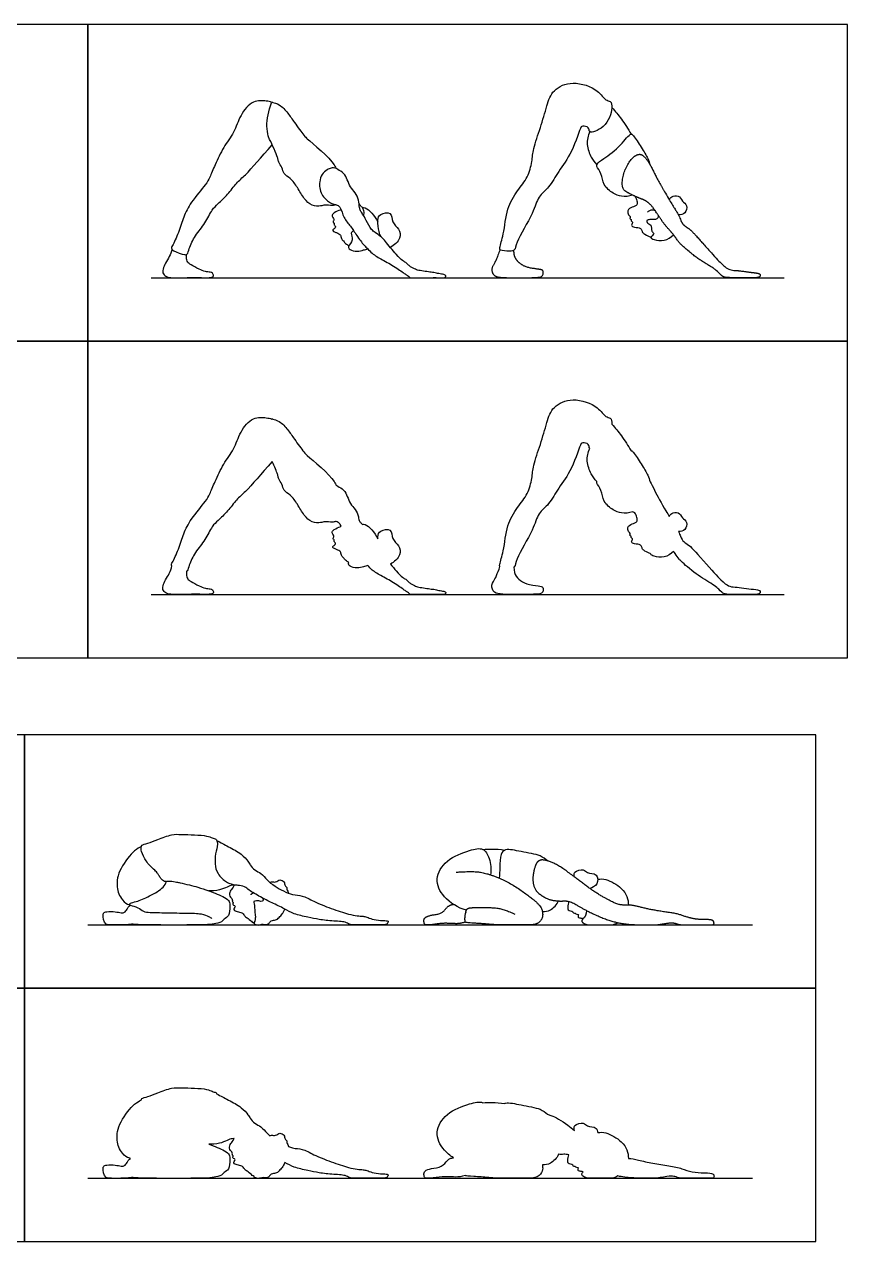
# Model space of a CAD drawing. Header units: millimetres. Extents: x 0.3 to 34.9, y 0.2 to 32.
# Drawn here: x 4.4 to 8.36, y 26.14 to 32 of the extents above; entities that cross this region are included whole.
import ezdxf

# ---------------------------------------------------------------- set-up
doc = ezdxf.new("R2010")
doc.units = ezdxf.units.MM
for name, color, linetype, true_color in [('AG-DIAGRAM', 7, 'Continuous', 0xfecc66), ('AG-OUTLINE', 7, 'Continuous', 0x8000ff), ('AG-PEOPLE', 7, 'Continuous', 0x66ccff), ('X-VPRT', 6, 'Continuous', 0xff00ff)]:
    doc.layers.add(name, color=color, linetype=linetype, true_color=true_color)

msp = doc.modelspace()

# ---------------------------------------------------------------- linework, layer by layer
at = {"layer": 'AG-DIAGRAM'}
for points in [[(5.0119, 30.7772), (8.0599, 30.7772)], [(5.0119, 29.2532), (8.0599, 29.2532)], [(4.7071, 27.6624), (7.9075, 27.6624)], [(4.7071, 26.4432), (7.9075, 26.4432)]]:
    msp.add_lwpolyline(points, dxfattribs=at)
at = {"layer": 'AG-OUTLINE'}
for points, knots in [([(7.527, 29.4594), (7.5299, 29.4558), (7.5324, 29.4524), (7.541, 29.4396), (7.5472, 29.431), (7.559, 29.4157), (7.576, 29.4003), (7.6322, 29.3539), (7.6598, 29.3343), (7.714, 29.3026), (7.7331, 29.289), (7.755, 29.2661), (7.7633, 29.2591), (7.7746, 29.2544), (7.7887, 29.2532), (7.834, 29.2532), (7.8552, 29.2532), (7.8946, 29.2532), (7.9104, 29.2532), (7.9342, 29.2532), (7.9411, 29.2556), (7.9449, 29.2655), (7.944, 29.2692), (7.9362, 29.2741), (7.9269, 29.2762), (7.8974, 29.2792), (7.8819, 29.2812), (7.8497, 29.286), (7.8354, 29.2875), (7.81, 29.2888), (7.7995, 29.2909), (7.783, 29.2982), (7.7707, 29.3078), (7.7382, 29.3392), (7.7104, 29.3696), (7.6318, 29.4598), (7.6076, 29.4852), (7.589, 29.4963), (7.5815, 29.5018), (7.5701, 29.5124), (7.565, 29.5211), (7.5579, 29.5399), (7.5544, 29.5474), (7.5501, 29.5556), (7.561, 29.5554), (7.5864, 29.5595), (7.5955, 29.6031), (7.5672, 29.6196), (7.5531, 29.6528), (7.5155, 29.6452), (7.5092, 29.6336), (7.5065, 29.628), (7.5015, 29.6363), (7.4961, 29.6453), (7.468, 29.6922), (7.4496, 29.7256), (7.4351, 29.7554), (7.4275, 29.7709), (7.4205, 29.7843), (7.4141, 29.7956), (7.4107, 29.8062), (7.4034, 29.8283), (7.3723, 29.8799), (7.3365, 29.9341), (7.327, 29.9451), (7.3224, 29.9439), (7.3083, 29.969), (7.2768, 30.0173), (7.2462, 30.0541), (7.2301, 30.0718), (7.2308, 30.0855), (7.2257, 30.1046), (7.1962, 30.1057), (7.1636, 30.1623), (7.043, 30.2045), (6.9438, 30.1614), (6.9154, 30.0788), (6.8885, 29.9761), (6.85, 29.8759), (6.8471, 29.8124), (6.8269, 29.7349), (6.774, 29.6716), (6.7208, 29.5854), (6.713, 29.4679), (6.6901, 29.4036), (6.6894, 29.3904), (6.6915, 29.3879), (6.6793, 29.3528), (6.669, 29.3288), (6.6524, 29.3032), (6.6505, 29.2907), (6.6593, 29.2664), (6.6682, 29.2591), (6.6948, 29.2544), (6.7134, 29.2532), (6.7612, 29.2532), (6.7913, 29.2532), (6.864, 29.2532), (6.8851, 29.2551), (6.8965, 29.2626), (6.8996, 29.2685), (6.9006, 29.2848), (6.8973, 29.2897), (6.8832, 29.2929), (6.8694, 29.2951), (6.8282, 29.3007), (6.8117, 29.306), (6.7868, 29.3218), (6.777, 29.3307), (6.7626, 29.3507), (6.7588, 29.3654), (6.7584, 29.3849), (6.7591, 29.3854), (6.7662, 29.3913), (6.7681, 29.4318), (6.8545, 29.5608), (6.8719, 29.6437), (6.9309, 29.687), (6.9734, 29.771), (7.0392, 29.8488), (7.0791, 29.9805), (7.0885, 29.9828), (7.1236, 29.9802), (7.1192, 29.9599), (7.124, 29.956), (7.1154, 29.9367), (7.1047, 29.8939), (7.1291, 29.8327), (7.1471, 29.8079), (7.1572, 29.7967), (7.1564, 29.7942), (7.1576, 29.7853), (7.1827, 29.753), (7.1852, 29.6979), (7.2357, 29.6584), (7.2754, 29.6413), (7.3133, 29.6445), (7.3303, 29.6503), (7.3315, 29.6498), (7.3326, 29.6492), (7.3361, 29.6476), (7.3384, 29.6465), (7.3406, 29.6455), (7.3455, 29.6389), (7.3511, 29.6242), (7.3549, 29.6001), (7.327, 29.594), (7.3026, 29.5784), (7.3081, 29.5549), (7.3215, 29.5483), (7.314, 29.5376), (7.3248, 29.5335), (7.3193, 29.5251), (7.3349, 29.5213), (7.3192, 29.5045), (7.3394, 29.4937), (7.3708, 29.4953), (7.3743, 29.4755), (7.3815, 29.4647), (7.4095, 29.4515), (7.4151, 29.4487), (7.4182, 29.4474), (7.4171, 29.4426), (7.4361, 29.4339), (7.4838, 29.4277), (7.5146, 29.4473), (7.527, 29.4594)], [2.143011, 2.143011, 2.143011, 2.143011, 2.198158, 2.198158, 2.367247, 2.367247, 2.536337, 2.536337, 2.705426, 2.705426, 2.874515, 2.874515, 3.043604, 3.043604, 3.212693, 3.212693, 3.381782, 3.381782, 3.550871, 3.550871, 3.71996, 3.71996, 3.889049, 3.889049, 4.058138, 4.058138, 4.227228, 4.227228, 4.396317, 4.396317, 4.565406, 4.565406, 4.734495, 4.734495, 4.903584, 4.903584, 5.072673, 5.072673, 5.241762, 5.241762, 5.410851, 5.410851, 5.507238, 5.507238, 5.507238, 5.817395, 6.134839, 6.43049, 6.735325, 7.034547, 7.266799, 7.266799, 7.266799, 7.311324, 7.311324, 7.480414, 7.480414, 7.480414, 7.568474, 7.568474, 7.568474, 7.879447, 8.306664, 8.747472, 8.95058, 8.95058, 8.95058, 9.452431, 9.909921, 9.909921, 9.909921, 10.199572, 10.455729, 10.871858, 11.469339, 12.001635, 12.48917, 13.054402, 13.610519, 14.041086, 14.512171, 15.001196, 15.541624, 16.136768, 16.579799, 16.735853, 16.735853, 16.735853, 16.882127, 16.882127, 17.028401, 17.028401, 17.174675, 17.174675, 17.320949, 17.320949, 17.467223, 17.467223, 17.613497, 17.613497, 17.759771, 17.759771, 17.906045, 17.906045, 18.052319, 18.052319, 18.198593, 18.198593, 18.344867, 18.344867, 18.491141, 18.491141, 18.491141, 18.526626, 18.869055, 19.544837, 20.043724, 20.484482, 20.995721, 21.576541, 22.180711, 22.331831, 22.618288, 22.860538, 22.860538, 22.860538, 23.290836, 23.71985, 24.084152, 24.084152, 24.084152, 24.214205, 24.555427, 24.954694, 25.370889, 25.727331, 26.123557, 26.123557, 26.123557, 26.136759, 26.136759, 26.162787, 26.162787, 26.162787, 26.430572, 26.668245, 26.938787, 27.218201, 27.458536, 27.645676, 27.804289, 27.954879, 28.089913, 28.257342, 28.46241, 28.685423, 28.97928, 29.192705, 29.390311, 29.684538, 29.856139, 29.856139, 29.856139, 30.086789, 30.464992, 30.854864, 30.854864, 30.854864, 30.854864]), ([(6.0553, 29.392), (6.0613, 29.3858), (6.0767, 29.3673), (6.1268, 29.3383), (6.1853, 29.3074), (6.2335, 29.2713), (6.2453, 29.2646), (6.2554, 29.2573), (6.2567, 29.2544), (6.261, 29.2525), (6.2758, 29.2538), (6.3396, 29.2526), (6.3944, 29.2543), (6.4299, 29.251), (6.4312, 29.2626), (6.4249, 29.2685), (6.402, 29.2709), (6.3797, 29.2775), (6.3539, 29.2793), (6.3242, 29.2855), (6.2938, 29.2882), (6.2771, 29.2975), (6.2632, 29.3037), (6.2502, 29.3135), (6.238, 29.3272), (6.2201, 29.3348), (6.1978, 29.3593), (6.1735, 29.3878), (6.1639, 29.3992), (6.1829, 29.408), (6.216, 29.4406), (6.2087, 29.4899), (6.1683, 29.5161), (6.1733, 29.573), (6.1119, 29.5618), (6.1039, 29.5402), (6.1034, 29.5242), (6.1035, 29.5213), (6.0963, 29.5367), (6.0779, 29.5633), (6.046, 29.5909), (6.0322, 29.5917), (6.0313, 29.5896), (6.0269, 29.5924), (6.0188, 29.5996), (6.0141, 29.6083), (6.0125, 29.6128), (6.0118, 29.6173), (6.0085, 29.6352), (5.9964, 29.6634), (5.9699, 29.689), (5.9572, 29.7245), (5.9428, 29.7572), (5.9113, 29.7726), (5.9048, 29.7785), (5.9015, 29.7811), (5.902, 29.7818), (5.8992, 29.7865), (5.8791, 29.8262), (5.7761, 29.9091), (5.7507, 29.9342), (5.7011, 30.0008), (5.6725, 30.0443), (5.6346, 30.0875), (5.6039, 30.0947), (5.5985, 30.0967), (5.5966, 30.0974), (5.5952, 30.0982), (5.5939, 30.0972), (5.5935, 30.0968), (5.5847, 30.0998), (5.5662, 30.1043), (5.4976, 30.1088), (5.4388, 30.035), (5.4138, 29.951), (5.3591, 29.8819), (5.3211, 29.799), (5.2951, 29.736), (5.275, 29.6993), (5.2022, 29.6163), (5.1681, 29.5468), (5.1469, 29.4737), (5.1168, 29.4098), (5.1088, 29.3968), (5.1115, 29.3918), (5.1129, 29.3901), (5.1093, 29.378), (5.1009, 29.354), (5.0818, 29.3242), (5.0694, 29.2958), (5.0672, 29.2705), (5.0896, 29.2557), (5.1086, 29.2529), (5.1776, 29.2533), (5.2525, 29.254), (5.2996, 29.2523), (5.3151, 29.2594), (5.3093, 29.2773), (5.2958, 29.2796), (5.2711, 29.2831), (5.2441, 29.2922), (5.2052, 29.3154), (5.1863, 29.325), (5.1814, 29.3504), (5.1821, 29.3598), (5.1828, 29.3646), (5.1842, 29.3652), (5.19, 29.3694), (5.1951, 29.3972), (5.2244, 29.459), (5.2734, 29.5129), (5.3038, 29.5807), (5.3356, 29.6092), (5.3826, 29.6541), (5.4238, 29.7115), (5.48, 29.7579), (5.5414, 29.8317), (5.5958, 29.8921), (5.6061, 29.8693), (5.6193, 29.8371), (5.623, 29.8255), (5.6255, 29.8077), (5.6437, 29.7837), (5.6497, 29.7509), (5.6856, 29.7316), (5.7182, 29.6869), (5.7465, 29.6338), (5.784, 29.5981), (5.8288, 29.5964), (5.8472, 29.6055), (5.8831, 29.5992), (5.898, 29.6031), (5.9028, 29.6039), (5.9027, 29.6043), (5.9062, 29.6034), (5.9136, 29.6001), (5.9213, 29.5934), (5.9254, 29.584), (5.9266, 29.581), (5.9265, 29.581), (5.9243, 29.5792), (5.9159, 29.5782), (5.8868, 29.5617), (5.8839, 29.5537), (5.8844, 29.5461), (5.8909, 29.5386), (5.8925, 29.533), (5.8899, 29.5262), (5.8885, 29.523), (5.8898, 29.5175), (5.8947, 29.5157), (5.8918, 29.5101), (5.8947, 29.5056), (5.8987, 29.5012), (5.9019, 29.4972), (5.8955, 29.4901), (5.8903, 29.4875), (5.8854, 29.4836), (5.8887, 29.4743), (5.9013, 29.4717), (5.9148, 29.4654), (5.925, 29.4591), (5.9255, 29.4509), (5.9271, 29.4401), (5.9388, 29.4305), (5.9474, 29.4163), (5.9562, 29.4127), (5.961, 29.4087), (5.9625, 29.4074), (5.9636, 29.4057), (5.9632, 29.4047), (5.9607, 29.3981), (5.9696, 29.3868), (6.0033, 29.3772), (6.0344, 29.3868), (6.0485, 29.39), (6.0553, 29.392)], [2.366109, 2.366109, 2.366109, 2.366109, 2.674286, 3.106363, 3.588122, 4.019868, 4.232422, 4.423285, 4.520331, 4.627812, 4.835248, 5.289585, 5.737869, 6.046315, 6.197648, 6.351214, 6.619708, 6.899549, 7.186774, 7.504207, 7.817845, 8.063676, 8.283117, 8.512111, 8.751737, 8.99244, 9.364725, 9.63307, 9.63307, 9.63307, 10.081037, 10.448545, 10.827002, 11.193919, 11.568318, 11.885616, 11.951356, 11.951356, 11.951356, 12.353811, 12.720772, 12.904821, 12.904821, 12.904821, 13.131516, 13.348481, 13.348481, 13.348481, 13.470107, 13.825631, 14.167471, 14.514705, 14.854995, 15.180729, 15.383698, 15.383698, 15.383698, 15.49874, 15.702406, 17.669439, 18.025949, 18.535121, 18.961032, 19.390629, 19.718341, 19.718341, 19.718341, 19.831209, 19.874062, 19.874062, 19.874062, 20.175086, 20.620698, 21.154138, 21.689672, 22.222059, 22.770757, 23.230173, 23.60041, 24.190439, 24.70021, 25.205086, 25.679182, 25.890095, 25.98766, 25.98766, 25.98766, 26.338984, 26.678591, 26.996147, 27.267011, 27.53937, 27.788445, 28.25525, 28.76661, 29.155392, 29.383081, 29.57762, 29.767916, 30.046366, 30.390093, 30.772735, 31.029369, 31.30327, 31.521025, 31.521025, 31.521025, 31.596577, 31.897831, 32.369846, 32.867187, 33.347938, 33.718105, 34.171624, 34.650494, 35.138444, 36.191829, 36.191829, 36.191829, 37.14142, 37.364345, 37.604349, 37.912784, 38.231452, 38.580608, 39.00407, 39.450222, 39.853335, 40.215113, 40.474513, 40.812503, 41.041369, 41.143851, 41.143851, 41.143851, 41.333455, 41.554401, 41.640156, 41.640156, 41.640156, 41.648606, 41.834236, 42.102763, 42.26058, 42.412368, 42.588695, 42.724854, 42.873173, 42.981944, 43.110032, 43.223896, 43.349206, 43.477958, 43.618971, 43.734344, 43.898387, 44.042302, 44.171467, 44.329019, 44.528806, 44.754207, 44.94284, 45.09859, 45.280521, 45.501575, 45.732149, 45.904911, 46.043545, 46.141229, 46.141229, 46.141229, 46.178, 46.39805, 46.727727, 47.049289, 47.309929, 47.309929, 47.309929, 47.309929]), ([(5.656, 26.5197), (5.6712, 26.5116), (5.6999, 26.494), (5.7686, 26.4811), (5.8226, 26.4684), (5.8781, 26.4627), (5.9297, 26.4602), (5.9527, 26.4553), (5.973, 26.4431), (5.9951, 26.4435), (6.0772, 26.4432), (6.1146, 26.4432), (6.1406, 26.4433), (6.1532, 26.4527), (6.1545, 26.4623), (6.1416, 26.4645), (6.1155, 26.4638), (6.0767, 26.4705), (6.051, 26.4811), (6.0321, 26.4856), (6.0027, 26.4863), (5.9601, 26.4954), (5.8779, 26.5225), (5.7975, 26.5541), (5.7398, 26.5873), (5.7064, 26.5851), (5.6803, 26.5938), (5.6737, 26.5963), (5.6731, 26.5997), (5.672, 26.6064), (5.663, 26.6148), (5.6678, 26.6243), (5.6576, 26.6299), (5.6546, 26.6419), (5.6535, 26.6514), (5.6298, 26.6661), (5.6137, 26.6458), (5.5917, 26.6529), (5.5866, 26.6489), (5.5841, 26.6476), (5.5793, 26.6517), (5.5652, 26.6654), (5.5432, 26.693), (5.5109, 26.7051), (5.4888, 26.732), (5.4792, 26.7505), (5.446, 26.7875), (5.3842, 26.82), (5.347, 26.8403), (5.3277, 26.8497), (5.3272, 26.8508), (5.3268, 26.8519), (5.3264, 26.853), (5.3257, 26.8541), (5.3244, 26.8566), (5.3157, 26.8586), (5.3048, 26.8626), (5.2718, 26.8774), (5.1659, 26.8779), (5.1137, 26.8813), (5.0442, 26.8545), (5.0005, 26.8362), (4.9683, 26.8301), (4.9658, 26.8232), (4.9655, 26.821), (4.954, 26.8149), (4.9297, 26.8029), (4.8587, 26.7167), (4.8408, 26.6278), (4.8676, 26.5653), (4.8991, 26.5404), (4.9055, 26.5419), (4.906, 26.542), (4.9086, 26.5406), (4.9102, 26.5394), (4.9138, 26.538), (4.9102, 26.5363), (4.9028, 26.5317), (4.8972, 26.519), (4.886, 26.5016), (4.8675, 26.5014), (4.8404, 26.5077), (4.8011, 26.5091), (4.7838, 26.5023), (4.782, 26.4956), (4.782, 26.4877), (4.7824, 26.445), (4.8202, 26.443), (4.8874, 26.4429), (4.925, 26.4486), (4.9463, 26.4422), (5.2707, 26.4427), (5.3104, 26.4465), (5.3524, 26.4559), (5.3631, 26.4719), (5.3906, 26.4861), (5.3917, 26.5309), (5.3913, 26.5585), (5.3647, 26.5788), (5.3159, 26.5984), (5.291, 26.6074), (5.2925, 26.6072), (5.2957, 26.6065), (5.3452, 26.6088), (5.3759, 26.626), (5.4009, 26.635), (5.4127, 26.6341), (5.4127, 26.6348), (5.4048, 26.6187), (5.3952, 26.612), (5.386, 26.5886), (5.3936, 26.5766), (5.402, 26.5723), (5.4044, 26.5608), (5.4023, 26.5563), (5.4071, 26.552), (5.4079, 26.5485), (5.4037, 26.5432), (5.4091, 26.5373), (5.4176, 26.5368), (5.4155, 26.5274), (5.4101, 26.5219), (5.4115, 26.5106), (5.4336, 26.5066), (5.4539, 26.5019), (5.4631, 26.4836), (5.4799, 26.4758), (5.4988, 26.4566), (5.505, 26.4539), (5.508, 26.4523), (5.5078, 26.4502), (5.5102, 26.4452), (5.5356, 26.441), (5.5442, 26.4487), (5.5727, 26.4431), (5.5828, 26.4545), (5.586, 26.4598), (5.5965, 26.4667), (5.6169, 26.4663), (5.6326, 26.4836), (5.6462, 26.4993), (5.6501, 26.5077), (5.656, 26.5197)], [-11.715874, -11.715874, -11.715874, -11.715874, -11.331637, -10.87393, -10.436187, -9.925352, -9.666538, -9.403428, -9.140392, -8.876957, -8.373078, -8.016776, -7.742859, -7.532444, -7.386945, -7.209441, -6.920001, -6.565497, -6.272872, -6.031047, -5.737314, -5.371078, -4.845163, -4.314449, -3.874561, -3.490491, -3.367736, -3.367736, -3.367736, -3.189236, -3.005351, -2.84787, -2.673939, -2.48233, -2.31095, -2.048543, -1.787955, -1.538522, -1.376998, -1.376998, -1.376998, -1.217356, -0.855632, -0.528583, -0.210613, 0.0439, 0.426669, 0.896931, 1.345354, 1.345354, 1.345354, 1.387536, 1.387536, 1.387536, 1.495926, 1.652821, 1.845837, 2.16919, 2.975716, 3.386311, 3.860829, 4.260315, 4.565333, 4.683067, 4.683067, 4.683067, 5.031461, 5.609637, 6.138844, 6.596908, 6.938422, 6.965104, 6.965104, 6.965104, 7.130795, 7.130795, 7.130795, 7.324302, 7.533489, 7.776798, 8.00163, 8.300997, 8.655963, 8.881591, 9.016531, 9.172256, 9.945535, 10.245241, 10.644561, 11.049917, 11.573544, 12.477318, 12.853254, 13.192211, 13.432369, 13.723504, 14.086977, 14.370302, 14.674835, 15.176612, 15.176612, 15.176612, 15.295565, 15.674195, 16.023422, 16.315592, 16.478182, 16.478182, 16.478182, 16.711451, 16.979326, 17.175996, 17.344482, 17.525828, 17.643525, 17.775565, 17.876306, 18.008109, 18.151238, 18.298649, 18.448998, 18.605133, 18.764601, 19.019591, 19.274498, 19.512189, 19.755629, 20.040479, 20.217094, 20.217094, 20.217094, 20.355207, 20.624044, 20.816187, 21.103134, 21.307041, 21.443755, 21.631662, 21.877659, 22.143521, 22.398336, 22.601745, 22.601745, 22.601745, 22.601745]), ([(7.2584, 26.4544), (7.2802, 26.4498), (7.3027, 26.4468), (7.3542, 26.444), (7.3816, 26.4432), (7.4342, 26.4432), (7.458, 26.4452), (7.5003, 26.4528), (7.5146, 26.4543), (7.5293, 26.4527), (7.5372, 26.4508), (7.5545, 26.4448), (7.5704, 26.4432), (7.6165, 26.4432), (7.6396, 26.4432), (7.6861, 26.4432), (7.7017, 26.4432), (7.7176, 26.4432), (7.7216, 26.4461), (7.7216, 26.4575), (7.7193, 26.4619), (7.7101, 26.4681), (7.697, 26.4695), (7.6537, 26.4691), (7.6342, 26.471), (7.5994, 26.4787), (7.5825, 26.4836), (7.5498, 26.4955), (7.5289, 26.5002), (7.478, 26.507), (7.4527, 26.511), (7.4022, 26.5203), (7.379, 26.5255), (7.3412, 26.5358), (7.325, 26.5384), (7.3095, 26.5389), (7.3096, 26.5527), (7.3043, 26.5817), (7.2794, 26.6231), (7.2024, 26.6677), (7.1749, 26.6646), (7.1617, 26.6633), (7.1613, 26.6713), (7.1536, 26.6936), (7.109, 26.69), (7.0963, 26.7152), (7.0436, 26.7016), (7.0488, 26.6813), (7.0503, 26.6739), (7.0397, 26.6818), (7.0289, 26.6899), (6.9863, 26.7219), (6.9592, 26.7378), (6.9304, 26.7481), (6.9249, 26.7499), (6.9199, 26.7514), (6.9092, 26.7606), (6.8863, 26.7814), (6.7942, 26.794), (6.7335, 26.8098), (6.7158, 26.804), (6.7145, 26.8035), (6.6943, 26.8067), (6.6533, 26.8098), (6.6237, 26.8082), (6.609, 26.8069), (6.6088, 26.8069), (6.5928, 26.8144), (6.5406, 26.8018), (6.4309, 26.7618), (6.3731, 26.6655), (6.4084, 26.5892), (6.4513, 26.5528), (6.4677, 26.5421), (6.4621, 26.5419), (6.4566, 26.5405), (6.4432, 26.5346), (6.4347, 26.527), (6.4164, 26.5036), (6.4032, 26.4966), (6.3684, 26.492), (6.3545, 26.4889), (6.3334, 26.4809), (6.3275, 26.476), (6.3249, 26.4641), (6.3251, 26.4581), (6.3285, 26.4462), (6.3334, 26.4432), (6.3494, 26.4432), (6.3637, 26.4447), (6.4049, 26.4504), (6.4225, 26.4516), (6.4517, 26.4506), (6.4653, 26.45), (6.4907, 26.4489), (6.5064, 26.4514), (6.525, 26.4572), (6.5254, 26.4565), (6.5258, 26.456), (6.528, 26.4546), (6.541, 26.4533), (6.589, 26.4506), (6.6132, 26.4488), (6.6619, 26.4443), (6.6938, 26.4432), (6.7729, 26.4432), (6.8047, 26.4432), (6.853, 26.4432), (6.87, 26.4477), (6.8899, 26.4654), (6.8954, 26.4753), (6.8973, 26.4939), (6.8969, 26.5012), (6.8956, 26.5083), (6.9086, 26.508), (6.9367, 26.5101), (6.9652, 26.5411), (6.9734, 26.5587), (6.9818, 26.5582), (6.9901, 26.5583), (6.9984, 26.5588), (7.0062, 26.5593), (7.0143, 26.5585), (7.0228, 26.5563), (7.0189, 26.5479), (7.0178, 26.5299), (7.0157, 26.5131), (7.0436, 26.5101), (7.0443, 26.4987), (7.0546, 26.5026), (7.06, 26.4924), (7.0702, 26.4955), (7.0683, 26.4884), (7.0658, 26.4791), (7.0742, 26.4781), (7.0834, 26.4754), (7.0924, 26.4747), (7.0872, 26.4695), (7.0849, 26.4651), (7.0862, 26.4573), (7.0904, 26.4532), (7.1057, 26.4452), (7.1156, 26.4432), (7.14, 26.4432), (7.1579, 26.4432), (7.205, 26.4432), (7.2202, 26.4432), (7.2339, 26.4432), (7.2444, 26.447), (7.2584, 26.4544)], [-6.406515, -6.406515, -6.406515, -6.406515, -6.225214, -6.225214, -6.002885, -6.002885, -5.780556, -5.780556, -5.558226, -5.558226, -5.335897, -5.335897, -5.113568, -5.113568, -4.891239, -4.891239, -4.66891, -4.66891, -4.446581, -4.446581, -4.224252, -4.224252, -4.001923, -4.001923, -3.779594, -3.779594, -3.557265, -3.557265, -3.334936, -3.334936, -3.112607, -3.112607, -2.890278, -2.890278, -2.714954, -2.714954, -2.714954, -2.336848, -1.927055, -1.385814, -1.013602, -1.013602, -1.013602, -0.818147, -0.433773, -0.14336, 0.236358, 0.517719, 0.517719, 0.517719, 0.596219, 0.596219, 0.818548, 0.818548, 0.877299, 0.877299, 0.877299, 1.261106, 1.832354, 2.342275, 2.383779, 2.383779, 2.383779, 2.845422, 3.237507, 3.237507, 3.237507, 3.242083, 3.712196, 4.352998, 4.93702, 5.503229, 5.805168, 5.805168, 5.805168, 5.893001, 5.893001, 6.018547, 6.018547, 6.144094, 6.144094, 6.26964, 6.26964, 6.395186, 6.395186, 6.520732, 6.520732, 6.646278, 6.646278, 6.771824, 6.771824, 6.897371, 6.897371, 7.022917, 7.022917, 7.148463, 7.148463, 7.148463, 7.206289, 7.206289, 7.426609, 7.426609, 7.646929, 7.646929, 7.867249, 7.867249, 8.08757, 8.08757, 8.30789, 8.30789, 8.52821, 8.52821, 8.677935, 8.677935, 8.677935, 9.046175, 9.495829, 9.495829, 9.495829, 9.595382, 9.595382, 9.595382, 9.687403, 9.687403, 9.687403, 9.996966, 10.212397, 10.495158, 10.658511, 10.821011, 11.002514, 11.173645, 11.313195, 11.48651, 11.661028, 11.895797, 11.895797, 11.895797, 11.999423, 11.999423, 12.120868, 12.120868, 12.242313, 12.242313, 12.363757, 12.363757, 12.485202, 12.485202, 12.606647, 12.606647, 12.606647, 12.606647])]:
    msp.add_open_spline(points, degree=3, knots=knots, dxfattribs=at)
at = {"layer": 'AG-PEOPLE'}
for points, degree, knots in [([(7.124, 31.48), (7.1329, 31.4728), (7.2037, 31.4978), (7.2357, 31.589), (7.2262, 31.6285), (7.1962, 31.6297), (7.1636, 31.6863), (7.043, 31.7285), (6.9438, 31.6854), (6.9154, 31.6028), (6.8885, 31.5001), (6.85, 31.3999), (6.8471, 31.3364), (6.8269, 31.2589), (6.774, 31.1956), (6.7208, 31.1094), (6.713, 30.9919), (6.6894, 30.9257), (6.6894, 30.9057), (6.7378, 30.9045), (6.7658, 30.9066), (6.7681, 30.9558), (6.8545, 31.0848), (6.8719, 31.1677), (6.9309, 31.211), (6.9734, 31.295), (7.0392, 31.3728), (7.0791, 31.5045), (7.0885, 31.5068), (7.1236, 31.5042), (7.1192, 31.4839), (7.124, 31.48)], 3, [0, 0, 0, 0, 0.446692, 0.982193, 1.288812, 1.544969, 1.961098, 2.558578, 3.090875, 3.57841, 4.143642, 4.699759, 5.130326, 5.601411, 6.090436, 6.630864, 7.226008, 7.669039, 7.861249, 8.220305, 8.48417, 8.826599, 9.502381, 10.001268, 10.442026, 10.953265, 11.534084, 12.138255, 12.289374, 12.575832, 12.818081, 12.818081, 12.818081, 12.818081]), ([(5.5935, 31.6208), (5.5847, 31.6238), (5.5662, 31.6283), (5.4976, 31.6328), (5.4388, 31.559), (5.4138, 31.475), (5.3591, 31.4059), (5.3211, 31.323), (5.2951, 31.26), (5.275, 31.2233), (5.2022, 31.1403), (5.1681, 31.0708), (5.1469, 30.9977), (5.1168, 30.9338), (5.1074, 30.9186), (5.1219, 30.9045), (5.1717, 30.8857), (5.1892, 30.889), (5.1951, 30.9212), (5.2244, 30.983), (5.2734, 31.0369), (5.3038, 31.1047), (5.3356, 31.1332), (5.3826, 31.1781), (5.4238, 31.2355), (5.48, 31.2819), (5.5414, 31.3557), (5.5958, 31.4161)], 3, [0, 0, 0, 0, 0.301024, 0.746637, 1.280076, 1.815611, 2.347997, 2.896695, 3.356112, 3.726349, 4.316377, 4.826148, 5.331024, 5.80512, 6.016033, 6.24958, 6.667816, 6.880496, 7.181749, 7.653764, 8.151105, 8.631856, 9.002023, 9.455542, 9.934412, 10.422362, 11.475747, 11.475747, 11.475747, 11.475747]), ([(5.5985, 31.6207), (5.5966, 31.6214), (5.5942, 31.6228), (5.5879, 31.612), (5.5734, 31.5577), (5.5679, 31.5078), (5.5746, 31.4575), (5.5908, 31.4302), (5.6183, 31.3645), (5.623, 31.3495), (5.6255, 31.3317), (5.6437, 31.3077), (5.6497, 31.2749), (5.6856, 31.2556), (5.7182, 31.2109), (5.7465, 31.1578), (5.784, 31.1221), (5.8288, 31.1204), (5.8472, 31.1295), (5.8831, 31.1232), (5.898, 31.1271), (5.9055, 31.1284), (5.8888, 31.1314), (5.8694, 31.1393), (5.8259, 31.1759), (5.8201, 31.2384), (5.8333, 31.2739), (5.8575, 31.2979), (5.8785, 31.3034), (5.8892, 31.3071), (5.9037, 31.3029), (5.8993, 31.3104), (5.8791, 31.3502), (5.7761, 31.4331), (5.7507, 31.4582), (5.7011, 31.5248), (5.6725, 31.5683), (5.6346, 31.6115), (5.6039, 31.6187), (5.5985, 31.6207)], 3, [0, 0, 0, 0, 0.112868, 0.283602, 0.708389, 1.128359, 1.530978, 1.843029, 3.214285, 3.43721, 3.677213, 3.985648, 4.304316, 4.653473, 5.076934, 5.523087, 5.926199, 6.287977, 6.547378, 6.885367, 7.114233, 7.216715, 7.407988, 7.680913, 8.097368, 8.538937, 8.886872, 9.211523, 9.469934, 9.669032, 9.856412, 9.976038, 10.179704, 12.146737, 12.503247, 13.012419, 13.43833, 13.867927, 14.195639, 14.195639, 14.195639, 14.195639]), ([(7.2301, 31.5958), (7.2462, 31.5781), (7.2768, 31.5413), (7.3083, 31.493), (7.3224, 31.4679)], 3, [0, 0, 0, 0, 0.4574905, 0.9593408, 0.9593408, 0.9593408, 0.9593408]), ([(7.124, 31.48), (7.1154, 31.4607), (7.1047, 31.4179), (7.1291, 31.3567), (7.1471, 31.3319), (7.1572, 31.3207)], 3, [0, 0, 0, 0, 0.430299, 0.859313, 1.223615, 1.223615, 1.223615, 1.223615]), ([(7.3303, 31.1743), (7.3133, 31.1685), (7.2754, 31.1653), (7.2357, 31.1824), (7.1852, 31.2219), (7.1827, 31.277), (7.1562, 31.3111), (7.1565, 31.326), (7.196, 31.3539), (7.2709, 31.4072), (7.3201, 31.4769), (7.3364, 31.4582), (7.3723, 31.4039), (7.4034, 31.3523), (7.4107, 31.3302), (7.4141, 31.3196)], 3, [0, 0, 0, 0, 0.396227, 0.752668, 1.168864, 1.56813, 1.909352, 2.087924, 2.440073, 2.990341, 3.450341, 3.654235, 4.095043, 4.52226, 4.833233, 4.833233, 4.833233, 4.833233]), ([(5.9027, 31.1283), (5.9062, 31.1274), (5.9136, 31.1241), (5.9261, 31.1132), (5.938, 31.0632), (5.9737, 31.0254), (6.0003, 30.982), (6.0358, 30.9334), (6.0551, 30.9173), (6.0763, 30.8915), (6.1268, 30.8623), (6.1853, 30.8314), (6.2335, 30.7953), (6.2453, 30.7886), (6.2554, 30.7813), (6.2567, 30.7784), (6.261, 30.7765), (6.2758, 30.7778), (6.3396, 30.7766), (6.3944, 30.7783), (6.4299, 30.775), (6.4312, 30.7866), (6.4249, 30.7925), (6.402, 30.7949), (6.3797, 30.8015), (6.3539, 30.8033), (6.3242, 30.8095), (6.2938, 30.8122), (6.2771, 30.8215), (6.2632, 30.8277), (6.2502, 30.8375), (6.238, 30.8512), (6.2201, 30.8588), (6.1917, 30.89), (6.1403, 30.9509), (6.1219, 30.974), (6.0889, 30.9946), (6.0724, 31.0084), (6.0478, 31.0535), (6.0317, 31.0824), (6.0189, 31.0994), (6.0147, 31.1156), (6.0117, 31.1517), (5.9964, 31.1874), (5.9699, 31.213), (5.9572, 31.2485), (5.9428, 31.2812), (5.9113, 31.2966), (5.9048, 31.3025), (5.9015, 31.3051)], 3, [0, 0, 0, 0, 0.189604, 0.410551, 0.809512, 1.222015, 1.636573, 2.073113, 2.356092, 2.674286, 3.106363, 3.588122, 4.019868, 4.232422, 4.423285, 4.520331, 4.627812, 4.835248, 5.289585, 5.737869, 6.046315, 6.197648, 6.351214, 6.619708, 6.899549, 7.186774, 7.504207, 7.817845, 8.063676, 8.283117, 8.512111, 8.751737, 8.99244, 9.364725, 9.874192, 10.194416, 10.534475, 10.804054, 11.208017, 11.54437, 11.796589, 12.024367, 12.364294, 12.719818, 13.061658, 13.408892, 13.749182, 14.074916, 14.277885, 14.277885, 14.277885, 14.277885]), ([(7.3406, 31.1695), (7.3455, 31.1629), (7.3511, 31.1482), (7.3549, 31.1241), (7.327, 31.118), (7.3026, 31.1024), (7.3081, 31.0789), (7.3215, 31.0723), (7.314, 31.0616), (7.3248, 31.0575), (7.3193, 31.0491), (7.3349, 31.0453), (7.3192, 31.0285), (7.3394, 31.0177), (7.3708, 31.0193), (7.3743, 30.9995), (7.3815, 30.9887), (7.4095, 30.9755), (7.4151, 30.9727), (7.4182, 30.9714)], 3, [0, 0, 0, 0, 0.267785, 0.505458, 0.775999, 1.055414, 1.295749, 1.482889, 1.641502, 1.792091, 1.927125, 2.094554, 2.299622, 2.522636, 2.816493, 3.029918, 3.227524, 3.521751, 3.693352, 3.693352, 3.693352, 3.693352]), ([(7.5065, 31.152), (7.5092, 31.1576), (7.5155, 31.1692), (7.5531, 31.1768), (7.5672, 31.1436), (7.5955, 31.1271), (7.5864, 31.0835), (7.561, 31.0794), (7.5501, 31.0796)], 3, [0, 0, 0, 0, 0.232252, 0.531474, 0.836308, 1.13196, 1.449404, 1.759561, 1.759561, 1.759561, 1.759561]), ([(6.0313, 31.1136), (6.0269, 31.1164), (6.0188, 31.1236), (6.0141, 31.1323), (6.0125, 31.1368)], 3, [0, 0, 0, 0, 0.226695, 0.4436597, 0.4436597, 0.4436597, 0.4436597]), ([(6.0346, 31.0767), (6.0369, 31.0836), (6.0403, 31.0977), (6.0265, 31.116), (6.046, 31.1149), (6.0779, 31.0873), (6.0963, 31.0607), (6.1035, 31.0453)], 3, [0, 0, 0, 0, 0.265325, 0.490477, 0.674526, 1.041486, 1.443942, 1.443942, 1.443942, 1.443942]), ([(5.9266, 31.105), (5.9265, 31.105), (5.9243, 31.1032), (5.9159, 31.1022), (5.8868, 31.0857), (5.8839, 31.0777), (5.8844, 31.0701), (5.8909, 31.0626), (5.8925, 31.057), (5.8899, 31.0502), (5.8885, 31.047), (5.8898, 31.0415), (5.8947, 31.0397), (5.8918, 31.0341), (5.8947, 31.0296), (5.8987, 31.0252), (5.9019, 31.0212), (5.8955, 31.0141), (5.8903, 31.0115), (5.8854, 31.0076), (5.8887, 30.9983), (5.9013, 30.9957), (5.9148, 30.9894), (5.925, 30.9831), (5.9255, 30.9749), (5.9271, 30.9641), (5.9388, 30.9545), (5.9474, 30.9403), (5.9562, 30.9367), (5.961, 30.9327), (5.9625, 30.9314), (5.9636, 30.9297)], 3, [0.587513, 0.587513, 0.587513, 0.587513, 0.595963, 0.781593, 1.05012, 1.207937, 1.359725, 1.536052, 1.672212, 1.82053, 1.929301, 2.057389, 2.171253, 2.296563, 2.425315, 2.566328, 2.681701, 2.845744, 2.989659, 3.118824, 3.276376, 3.476163, 3.701564, 3.890197, 4.045947, 4.227878, 4.448932, 4.679506, 4.852268, 4.990902, 5.088586, 5.088586, 5.088586, 5.088586]), ([(6.1196, 30.9736), (6.1155, 30.9818), (6.1076, 30.9982), (6.1002, 31.0542), (6.1119, 31.0858), (6.1733, 31.097), (6.1683, 31.0401), (6.2087, 31.0139), (6.216, 30.9646), (6.1829, 30.932), (6.1639, 30.9232)], 3, [0, 0, 0, 0, 0.297548, 0.714634, 1.031932, 1.406331, 1.773247, 2.151704, 2.519213, 2.967179, 2.967179, 2.967179, 2.967179]), ([(7.4533, 31.078), (7.4539, 31.0739), (7.4536, 31.0644), (7.4394, 31.0557), (7.4239, 31.0576), (7.4049, 31.0559), (7.3979, 31.0535), (7.3964, 31.0389), (7.4248, 31.0337), (7.4156, 30.9999), (7.4399, 30.9895), (7.4093, 30.9702), (7.4361, 30.9579), (7.4838, 30.9517), (7.5146, 30.9713), (7.527, 30.9834)], 3, [0, 0, 0, 0, 0.190723, 0.395516, 0.613736, 0.848007, 0.984775, 1.156258, 1.408637, 1.695181, 1.911979, 2.162749, 2.393399, 2.771602, 3.161474, 3.161474, 3.161474, 3.161474]), ([(7.4016, 31.0932), (7.4076, 31.0995), (7.4254, 31.1085), (7.4357, 31.1011), (7.4398, 31.0978)], 3, [0, 0, 0, 0, 0.2763824, 0.4932786, 0.4932786, 0.4932786, 0.4932786]), ([(5.9875, 31.0027), (5.9829, 30.9998), (5.969, 30.9919), (5.9906, 30.9573), (5.9561, 30.9281), (5.9696, 30.9108), (6.0033, 30.9012), (6.0344, 30.9108), (6.0485, 30.914), (6.0553, 30.916)], 3, [0, 0, 0, 0, 0.229825, 0.549984, 0.892234, 1.112283, 1.44196, 1.763523, 2.024163, 2.024163, 2.024163, 2.024163]), ([(5.1129, 30.9141), (5.1093, 30.902), (5.1009, 30.878), (5.0818, 30.8482), (5.0694, 30.8198), (5.0672, 30.7945), (5.0896, 30.7797), (5.1086, 30.7769), (5.1776, 30.7773), (5.2525, 30.778), (5.2996, 30.7763), (5.3151, 30.7834), (5.3093, 30.8013), (5.2958, 30.8036), (5.2711, 30.8071), (5.2441, 30.8162), (5.2052, 30.8394), (5.1863, 30.849), (5.1814, 30.8744), (5.1821, 30.8838), (5.1828, 30.8886)], 3, [0, 0, 0, 0, 0.351324, 0.690931, 1.008487, 1.279351, 1.55171, 1.800785, 2.26759, 2.77895, 3.167731, 3.395421, 3.58996, 3.780255, 4.058706, 4.402433, 4.785075, 5.041709, 5.31561, 5.533365, 5.533365, 5.533365, 5.533365]), ([(5.0866, 27.8719), (5.0847, 27.8712), (5.0805, 27.8699), (5.0712, 27.8742), (5.062, 27.8822), (5.0516, 27.8967), (5.0443, 27.9106), (5.0303, 27.9261), (5.0042, 27.9494), (4.9887, 27.9687), (4.9635, 28.0148), (4.9651, 28.0361), (4.9661, 28.0489), (5.0005, 28.0554), (5.0442, 28.0737), (5.1137, 28.1005), (5.1659, 28.0971), (5.2718, 28.0966), (5.3048, 28.0818), (5.3157, 28.0778), (5.3244, 28.0758), (5.3257, 28.0733), (5.3264, 28.0722), (5.3291, 28.0654), (5.3358, 28.0506), (5.3199, 28.003), (5.319, 27.9557), (5.3286, 27.9082), (5.3742, 27.8671), (5.3937, 27.8617), (5.4188, 27.8528), (5.401, 27.8543), (5.3759, 27.8452), (5.3452, 27.828), (5.2957, 27.8257), (5.2925, 27.8264), (5.291, 27.8266)], 3, [0, 0, 0, 0, 0.136058, 0.307784, 0.504651, 0.73903, 0.958629, 1.213624, 1.5383, 1.828763, 2.22779, 2.481944, 2.654107, 2.959125, 3.358611, 3.833129, 4.243724, 5.05025, 5.373603, 5.566619, 5.723514, 5.831904, 5.831904, 5.831904, 6.092699, 6.478598, 6.866404, 7.253006, 7.674714, 7.947058, 8.176719, 8.342396, 8.634565, 8.983793, 9.362423, 9.481375, 9.481375, 9.481375, 9.481375]), ([(5.3277, 28.0689), (5.347, 28.0595), (5.3842, 28.0392), (5.446, 28.0067), (5.4792, 27.9697), (5.4888, 27.9512), (5.5109, 27.9243), (5.5432, 27.9122), (5.5712, 27.8771), (5.607, 27.8467), (5.6918, 27.8033), (5.7398, 27.8065), (5.7975, 27.7733), (5.8779, 27.7417), (5.9601, 27.7146), (6.0027, 27.7055), (6.0321, 27.7048), (6.051, 27.7003), (6.0767, 27.6897), (6.1155, 27.683), (6.1416, 27.6837), (6.1545, 27.6815), (6.1532, 27.6719), (6.1406, 27.6625), (6.1146, 27.6624), (6.0772, 27.6624), (5.9951, 27.6627), (5.973, 27.6623), (5.9527, 27.6745), (5.9297, 27.6794), (5.8781, 27.6819), (5.8226, 27.6876), (5.7686, 27.7003), (5.6987, 27.7134), (5.6545, 27.7413), (5.593, 27.769), (5.541, 27.7961), (5.4837, 27.8285), (5.4645, 27.8478), (5.4307, 27.8533), (5.4189, 27.8539), (5.4127, 27.854)], 3, [0, 0, 0, 0, 0.448423, 0.918685, 1.301454, 1.555967, 1.873937, 2.200986, 2.56271, 2.955197, 3.490491, 3.874561, 4.314449, 4.845163, 5.371078, 5.737314, 6.031047, 6.272872, 6.565497, 6.920001, 7.209441, 7.386945, 7.532444, 7.742859, 8.016776, 8.373078, 8.876957, 9.140392, 9.403428, 9.666538, 9.925352, 10.436187, 10.87393, 11.331637, 11.738204, 12.190217, 12.630728, 13.076107, 13.36758, 13.681377, 13.920368, 13.920368, 13.920368, 13.920368]), ([(4.9655, 28.0402), (4.954, 28.0341), (4.9297, 28.0221), (4.8587, 27.9359), (4.8408, 27.847), (4.8676, 27.7845), (4.9048, 27.7552), (4.9122, 27.7696), (4.9452, 27.7746), (5.0047, 27.8002), (5.0741, 27.8399), (5.0824, 27.8621), (5.0866, 27.8719)], 3, [0, 0, 0, 0, 0.348394, 0.926569, 1.455777, 1.913841, 2.255354, 2.431059, 2.735745, 3.200104, 3.692499, 4.007773, 4.007773, 4.007773, 4.007773]), ([(6.5299, 27.7334), (6.4899, 27.7438), (6.417, 27.7898), (6.3731, 27.8847), (6.4309, 27.981), (6.5406, 28.021), (6.6126, 28.0383), (6.6443, 27.9818), (6.6504, 27.9297), (6.6454, 27.9039)], 3, [0, 0, 0, 0, 0.656248, 1.222456, 1.806478, 2.447281, 2.917394, 3.347552, 3.870565, 3.870565, 3.870565, 3.870565]), ([(6.609, 28.0261), (6.6237, 28.0274), (6.6533, 28.029), (6.6943, 28.0259), (6.7145, 28.0227)], 3, [0, 0, 0, 0, 0.3920845, 0.8537282, 0.8537282, 0.8537282, 0.8537282]), ([(6.9199, 27.9706), (6.9092, 27.9798), (6.8863, 28.0006), (6.7942, 28.0132), (6.7181, 28.033), (6.691, 28.0028), (6.6923, 27.9384), (6.6886, 27.9055), (6.6877, 27.8881)], 3, [0, 0, 0, 0, 0.383807, 0.955055, 1.464976, 1.792684, 2.256107, 2.682007, 2.682007, 2.682007, 2.682007]), ([(7.0503, 27.8931), (7.0488, 27.9005), (7.0436, 27.9208), (7.0963, 27.9344), (7.109, 27.9092), (7.1632, 27.9136), (7.1643, 27.8538), (7.1361, 27.8419), (7.1231, 27.8386)], 3, [0, 0, 0, 0, 0.281361, 0.661079, 0.951491, 1.335866, 1.719463, 2.092741, 2.092741, 2.092741, 2.092741]), ([(7.1617, 27.8825), (7.1749, 27.8838), (7.2024, 27.8869), (7.2794, 27.8423), (7.3043, 27.8009), (7.3096, 27.7719), (7.3095, 27.7581)], 3, [0, 0, 0, 0, 0.372212, 0.913453, 1.323246, 1.701353, 1.701353, 1.701353, 1.701353]), ([(5.0866, 27.8719), (5.0923, 27.8728), (5.1033, 27.8746), (5.1364, 27.8689), (5.1515, 27.8648), (5.1988, 27.855), (5.2384, 27.8438), (5.2907, 27.8278), (5.3647, 27.798), (5.3913, 27.7777), (5.3917, 27.7501), (5.3906, 27.7053), (5.3631, 27.6911), (5.3524, 27.6751), (5.3104, 27.6657), (5.2707, 27.6619), (4.9463, 27.6614), (4.925, 27.6678), (4.8874, 27.6621), (4.8202, 27.6622), (4.7824, 27.6642), (4.782, 27.7069), (4.782, 27.7148), (4.7838, 27.7215), (4.8011, 27.7283), (4.8404, 27.7269), (4.8675, 27.7206), (4.886, 27.7208), (4.8972, 27.7382), (4.9028, 27.7509), (4.9102, 27.7555), (4.9138, 27.7572)], 3, [0, 0, 0, 0, 0.232598, 0.54647, 0.777994, 1.155928, 1.51932, 1.937293, 2.43907, 2.743604, 3.026928, 3.390401, 3.681536, 3.921694, 4.260651, 4.636587, 5.540361, 6.063988, 6.469344, 6.868664, 7.16837, 7.941649, 8.097374, 8.232314, 8.457942, 8.812908, 9.112276, 9.337107, 9.580416, 9.789603, 9.98311, 9.98311, 9.98311, 9.98311]), ([(5.4127, 27.854), (5.4048, 27.8379), (5.3952, 27.8312), (5.386, 27.8078), (5.3936, 27.7958), (5.402, 27.7915), (5.4044, 27.78), (5.4023, 27.7755), (5.4071, 27.7712), (5.4079, 27.7677), (5.4037, 27.7624), (5.4091, 27.7565), (5.4176, 27.756), (5.4155, 27.7466), (5.4101, 27.7411), (5.4115, 27.7298), (5.4336, 27.7258), (5.4539, 27.7211), (5.4631, 27.7028), (5.4799, 27.695), (5.4988, 27.6758), (5.505, 27.6731), (5.508, 27.6715)], 3, [0, 0, 0, 0, 0.233269, 0.501144, 0.697814, 0.8663, 1.047646, 1.165344, 1.297383, 1.398124, 1.529927, 1.673056, 1.820467, 1.970816, 2.126951, 2.286419, 2.541409, 2.796316, 3.034007, 3.277447, 3.562297, 3.738913, 3.738913, 3.738913, 3.738913]), ([(5.5841, 27.8668), (5.5866, 27.8681), (5.5917, 27.8721), (5.6137, 27.865), (5.6298, 27.8853), (5.6535, 27.8706), (5.6546, 27.8611), (5.6576, 27.8491), (5.6678, 27.8435), (5.663, 27.834), (5.672, 27.8256), (5.6731, 27.8189), (5.6737, 27.8155)], 3, [0, 0, 0, 0, 0.161524, 0.410956, 0.671545, 0.933952, 1.105332, 1.296941, 1.470872, 1.628352, 1.812237, 1.990738, 1.990738, 1.990738, 1.990738]), ([(5.4937, 27.8068), (5.4936, 27.8088), (5.4934, 27.8139), (5.502, 27.8167), (5.5057, 27.8165)], 3, [0, 0, 0, 0, 0.1375763, 0.3257278, 0.3257278, 0.3257278, 0.3257278]), ([(5.5488, 27.7924), (5.5546, 27.7814), (5.5448, 27.7741), (5.5352, 27.7779), (5.5203, 27.7799), (5.5059, 27.7761), (5.5076, 27.768), (5.5114, 27.7546), (5.5107, 27.7162), (5.5144, 27.7055), (5.5142, 27.6956), (5.5122, 27.6815), (5.5067, 27.6717), (5.5102, 27.6644), (5.5356, 27.6602), (5.5442, 27.6679), (5.5727, 27.6623), (5.5828, 27.6737), (5.586, 27.679), (5.5965, 27.6859), (5.6169, 27.6855), (5.6326, 27.7028), (5.6462, 27.7185), (5.6501, 27.7269), (5.656, 27.7389)], 3, [0, 0, 0, 0, 0.153887, 0.349225, 0.575153, 0.771984, 0.902828, 1.220916, 1.892708, 2.081417, 2.253893, 2.466131, 2.647223, 2.785336, 3.054173, 3.246316, 3.533263, 3.73717, 3.873884, 4.06179, 4.307788, 4.57365, 4.828464, 5.031874, 5.031874, 5.031874, 5.031874]), ([(6.8956, 27.7275), (6.9086, 27.7272), (6.9367, 27.7293), (6.9652, 27.7603), (6.9734, 27.7779)], 3, [0, 0, 0, 0, 0.3682395, 0.817894, 0.817894, 0.817894, 0.817894]), ([(7.0228, 27.7755), (7.0189, 27.7671), (7.0178, 27.7491), (7.0157, 27.7323), (7.0436, 27.7293), (7.0443, 27.7179), (7.0546, 27.7218), (7.06, 27.7116), (7.0702, 27.7147), (7.0683, 27.7076), (7.0658, 27.6983), (7.0742, 27.6973), (7.0834, 27.6946), (7.0924, 27.6939)], 3, [0, 0, 0, 0, 0.309563, 0.524995, 0.807755, 0.971108, 1.133608, 1.315111, 1.486243, 1.625792, 1.799107, 1.973625, 2.208395, 2.208395, 2.208395, 2.208395]), ([(4.906, 27.7612), (4.9086, 27.7598), (4.9136, 27.7561), (4.952, 27.7483), (4.975, 27.7253), (5.0103, 27.7221), (5.088, 27.7212), (5.1834, 27.7191), (5.2512, 27.7193), (5.289, 27.7043), (5.2995, 27.6973), (5.3043, 27.6938)], 3, [0, 0, 0, 0, 0.165691, 0.50561, 0.82146, 1.138758, 1.630879, 2.18809, 2.649163, 2.991726, 3.2272, 3.2272, 3.2272, 3.2272]), ([(6.525, 27.6764), (6.4971, 27.6678), (6.459, 27.6695), (6.4152, 27.671), (6.3535, 27.6624), (6.3293, 27.6624), (6.3243, 27.6803), (6.3281, 27.6982), (6.3597, 27.7101), (6.4119, 27.7169), (6.4393, 27.7521), (6.4593, 27.761), (6.4677, 27.7613)], 2, [0, 0, 0, 0.125546, 0.251092, 0.376638, 0.502185, 0.627731, 0.753277, 0.878823, 1.004369, 1.129915, 1.255462, 1.343295, 1.343295, 1.343295])]:
    msp.add_open_spline(points, degree=degree, knots=knots, dxfattribs=at)
for points in [[(7.4351, 31.2794), (7.4133, 31.3241), (7.3821, 31.3671), (7.3571, 31.3734), (7.3242, 31.3516), (7.2855, 31.2837), (7.2761, 31.2058), (7.3113, 31.1831), (7.3563, 31.1622), (7.3947, 31.1473), (7.4227, 31.123), (7.4597, 31.0685), (7.4849, 31.0304), (7.5247, 30.9877), (7.5442, 30.9588), (7.562, 30.9359), (7.6462, 30.8663), (7.7276, 30.8187), (7.7605, 30.7843), (7.7774, 30.7772), (7.8453, 30.7772), (7.9045, 30.7772), (7.9401, 30.7772), (7.9459, 30.792), (7.9343, 30.7994), (7.89, 30.804), (7.8417, 30.8112), (7.8036, 30.8131), (7.7788, 30.824), (7.7301, 30.8711), (7.6122, 31.0064), (7.5843, 31.0231), (7.5672, 31.0391), (7.5537, 31.075), (7.5236, 31.1235), (7.4568, 31.2347), (7.4351, 31.2794)], [(6.6915, 30.9119), (6.6731, 30.8593), (6.6483, 30.8207), (6.6615, 30.7843), (6.7014, 30.7772), (6.7731, 30.7772), (6.8822, 30.7772), (6.8994, 30.7885), (6.9008, 30.8128), (6.8797, 30.8177), (6.8179, 30.8261), (6.7806, 30.8497), (6.759, 30.8797), (6.7584, 30.9089)], [(6.9984, 27.778), (6.9705, 27.7762), (6.9146, 27.7876), (6.8579, 27.8293), (6.847, 27.8857), (6.8606, 27.9506), (6.8769, 27.9724), (6.9024, 27.9774), (6.9705, 27.9529), (7.065, 27.882), (7.1458, 27.8212), (7.2239, 27.7767), (7.268, 27.7571), (7.3261, 27.7591), (7.3896, 27.7419), (7.4653, 27.7279), (7.5416, 27.7177), (7.5907, 27.6998), (7.6429, 27.6882), (7.7079, 27.6888), (7.7216, 27.6796), (7.7216, 27.6624), (7.6977, 27.6624), (7.628, 27.6624), (7.5589, 27.6624), (7.5329, 27.6715), (7.5109, 27.6739), (7.4474, 27.6624), (7.3684, 27.6624), (7.2832, 27.6671), (7.2042, 27.687), (7.0961, 27.7365), (7.0264, 27.7798), (6.9984, 27.778)], [(6.4807, 27.9164), (6.5495, 27.9215), (6.6225, 27.914), (6.7331, 27.8702), (6.8403, 27.796), (6.8877, 27.7528), (6.8982, 27.7221), (6.8949, 27.689), (6.8651, 27.6624), (6.7927, 27.6624), (6.6741, 27.6624), (6.6011, 27.6691), (6.5289, 27.6732), (6.5236, 27.6765), (6.5224, 27.6986), (6.5286, 27.7346), (6.5385, 27.7436), (6.5599, 27.7462), (6.6323, 27.7474), (6.7098, 27.7409), (6.7629, 27.7144)], [(7.1079, 27.7321), (7.1062, 27.7063), (7.0845, 27.687), (7.0866, 27.6745), (7.1095, 27.6624), (7.1462, 27.6624), (7.2168, 27.6624), (7.2373, 27.6624), (7.2584, 27.6736)]]:
    msp.add_open_spline(points, degree=2, dxfattribs=at)
at = {"layer": 'X-VPRT'}
for points in [[(0.2875, 31.9964), (0.2875, 30.4724), (4.7071, 30.4724), (4.7071, 31.9964)], [(4.7071, 31.9964), (4.7071, 30.4724), (8.3647, 30.4724), (8.3647, 31.9964)], [(0.2875, 30.4724), (0.2875, 28.9484), (4.7071, 28.9484), (4.7071, 30.4724)], [(4.7071, 30.4724), (4.7071, 28.9484), (8.3647, 28.9484), (8.3647, 30.4724)], [(0.2875, 28.5768), (0.2875, 27.3576), (4.4023, 27.3576), (4.4023, 28.5768)], [(4.4023, 28.5768), (4.4023, 27.3576), (8.2123, 27.3576), (8.2123, 28.5768)], [(0.2875, 27.3576), (0.2875, 26.1384), (4.4023, 26.1384), (4.4023, 27.3576)], [(4.4023, 27.3576), (4.4023, 26.1384), (8.2123, 26.1384), (8.2123, 27.3576)]]:
    msp.add_lwpolyline(points, close=True, dxfattribs=at)

doc.saveas('drawing.dxf')
